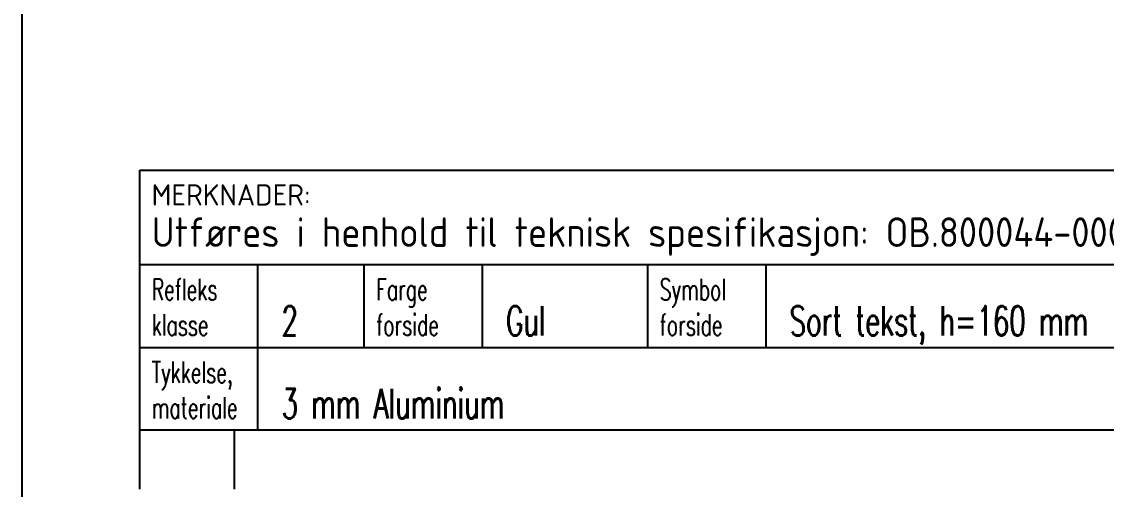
# Model space of a CAD drawing. Header units: millimetres. Extents: x 2184 to 3984, y 0 to 2770.
# Drawn here: x 2184 to 3102, y 640 to 1035 of the extents above; entities that cross this region are included whole.
import ezdxf
from ezdxf.enums import TextEntityAlignment as Align

# ---------------------------------------------------------------- set-up
doc = ezdxf.new("R2010")
doc.units = ezdxf.units.MM
for name, color, linetype in [('RAMME', 7, 'Continuous'), ('TITT-018', 4, 'Continuous'), ('TITT-050', 5, 'Continuous'), ('TITT-TEKST18', 4, 'Continuous'), ('TITT-TEKST25', 2, 'Continuous'), ('TITT-TEKST35', 7, 'Continuous'), ('TITT-TEKST50', 5, 'Continuous')]:
    doc.layers.add(name, color=color, linetype=linetype)
doc.styles.add('ISO', font='isocp.shx')
doc.styles.add('ISO25', font='ISO3098.shx')
doc.styles.add('TITTEL', font='romans.shx', dxfattribs={"width": 0.65})

# ---------------------------------------------------------------- blocks, each defined once
blk = doc.blocks.new('Merknadsfelt')
at = {"layer": 'TITT-018'}
for p, q in [((0, 14), (170, 14)), ((10, 7), (10, 14)), ((29, 7), (29, 14)), ((0, 7), (107, 7)), ((10, 0), (10, 7))]:
    blk.add_line(p, q, dxfattribs=at)
at = {"layer": 'TITT-TEKST50'}
blk.add_line((19, 7), (19, 14), dxfattribs=at)
blk.add_lwpolyline([(0, 22), (170, 22), (170, 0), (0, 0)], close=True, dxfattribs=at)
at = {"layer": 'TITT-018', "style": 'ISO25'}
blk.add_text('MERKNADER: ', height=1.8, dxfattribs=at).set_placement((1, 19))
at = {"layer": 'TITT-TEKST18', "style": 'TITTEL', "width": 0.65}
for tag, p in [('REFLEKS', (1, 11)), ('FARGE', (20, 11)), ('KLASSE', (1, 8)), ('FORSIDE', (20, 8)), ('TYKKELSE', (1, 4)), ('FORSYNING', (108, 4)), ('MATERIALE', (1, 1)), ('F.NR', (108, 1))]:
    blk.add_attdef(tag, p, '', height=1.8, dxfattribs=at)
at = {"layer": 'TITT-TEKST25', "style": 'ISO'}
blk.add_text('Utføres i henhold til teknisk spesifikasjon: OB.800044-000, dersom ikke annet er angitt ', height=2.5, dxfattribs=at).set_placement((1, 15.5))
at = {"layer": 'TITT-TEKST25', "style": 'TITTEL', "width": 0.65}
for tag, p in [('KLASSE', (12, 7.998)), ('FORSIDE', (31, 8)), ('MATERIALE', (12, 1))]:
    blk.add_attdef(tag, p, '', height=2.5, dxfattribs=at)
at = {"layer": 'TITT-TEKST35', "style": 'TITTEL', "width": 0.65}
blk.add_attdef('F.NUMMER', (119, 1), '', height=3.5, dxfattribs=at)
blk = doc.blocks.new('Fri-merknad')
at = {"layer": 'TITT-018'}
blk.add_line((10, 0), (10, 7), dxfattribs=at)
at = {"layer": 'TITT-050'}
blk.add_lwpolyline([(0, 0), (0, 7)], dxfattribs=at)
at = {"layer": 'TITT-TEKST18', "style": 'TITTEL', "width": 0.65}
for tag, p in [('OVER', (1, 4)), ('NEDE', (1, 1))]:
    blk.add_attdef(tag, p, '', height=1.8, dxfattribs=at)
at = {"layer": 'TITT-TEKST25', "style": 'TITTEL', "width": 0.65}
blk.add_attdef('MERKNAD', (12, 1), '', height=2.5, dxfattribs=at)
blk = doc.blocks.new('Revisjonslinje V00')
at = {"layer": 'TITT-018'}
blk.add_line((170, 5), (0, 5), dxfattribs=at)
at = {"layer": 'TITT-050'}
for p, q in [((0, 0), (0, 5)), ((8, 0), (8, 5))]:
    blk.add_line(p, q, dxfattribs=at)
at = {"layer": 'TITT-TEKST25', "style": 'TITTEL', "width": 0.65}
for tag, p in [('2A', (4, 1.16)), ('2C', (115, 1.16)), ('2D', (131, 1.16)), ('2E', (147, 1.16)), ('2F', (162.5, 1.16))]:
    blk.add_attdef(tag, text='', height=2.5, dxfattribs=at).set_placement(p, align=Align.CENTER)
blk.add_attdef('2B', (9.059, 1.16), '', height=2.5, dxfattribs=at)

msp = doc.modelspace()

# ---------------------------------------------------------------- linework, layer by layer
at = {"layer": 'RAMME'}
msp.add_lwpolyline([(2184.46, 0), (3984.46, 0), (3984.46, 2770), (2184.46, 2770)], close=True, dxfattribs=at)

# ---------------------------------------------------------------- block references
ref = msp.add_blockref('Merknadsfelt', (2284.46, 690), dxfattribs=dict(at, xscale=10, yscale=10, zscale=10))
ref.add_attrib('KLASSE', '2', (2404.46, 769.98), dxfattribs={"layer": 'TITT-TEKST25', "height": 25, "style": 'TITTEL', "width": 0.65})
ref.add_attrib('FORSIDE', 'Gul', (2594.46, 770), dxfattribs={"layer": 'TITT-TEKST25', "height": 25, "style": 'TITTEL', "width": 0.65})
ref.add_attrib('MATERIALE', '3 mm Aluminium', (2404.46, 700), dxfattribs={"layer": 'TITT-TEKST25', "height": 25, "style": 'TITTEL', "width": 0.65})
ref.add_attrib('KLASSE', 'klasse', (2294.46, 770), dxfattribs={"layer": 'TITT-TEKST18', "height": 18, "style": 'TITTEL', "width": 0.65})
ref.add_attrib('REFLEKS', 'Refleks', (2294.46, 800), dxfattribs={"layer": 'TITT-TEKST18', "height": 18, "style": 'TITTEL', "width": 0.65})
ref.add_attrib('FORSIDE', 'forside', (2484.46, 770), dxfattribs={"layer": 'TITT-TEKST18', "height": 18, "style": 'TITTEL', "width": 0.65})
ref.add_attrib('FARGE', 'Farge', (2484.46, 800), dxfattribs={"layer": 'TITT-TEKST18', "height": 18, "style": 'TITTEL', "width": 0.65})
ref.add_attrib('TYKKELSE', 'Tykkelse,', (2294.46, 730), dxfattribs={"layer": 'TITT-TEKST18', "height": 18, "style": 'TITTEL', "width": 0.65})
ref.add_attrib('MATERIALE', 'materiale', (2294.46, 700), dxfattribs={"layer": 'TITT-TEKST18', "height": 18, "style": 'TITTEL', "width": 0.65})
at = {"layer": 'RAMME', "xscale": 10, "yscale": 10, "zscale": 10}
msp.add_blockref('Fri-merknad', (2714.46, 760), dxfattribs=at).add_auto_attribs({'OVER': 'Symbol', 'NEDE': 'forside', 'MERKNAD': 'Sort tekst, h=160 mm'})
at = {"layer": 'RAMME', "ltscale": 5, "xscale": 10, "yscale": 10, "zscale": 10}
msp.add_blockref('Revisjonslinje V00', (2284.46, 640), dxfattribs=at)

doc.saveas('drawing.dxf')
